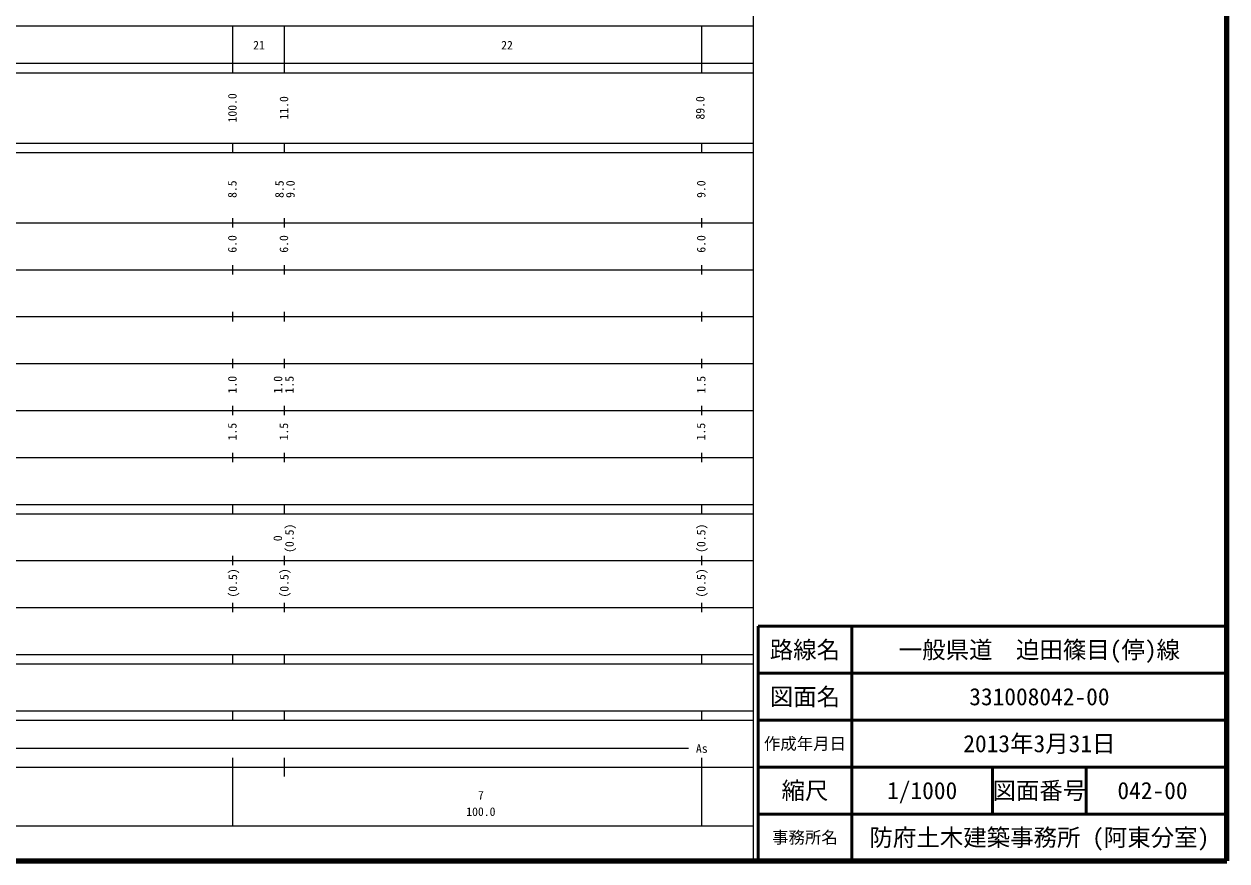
# Model space of a CAD drawing. Units: millimetres on the paper, enlarged 1000 times. Extents: x 40000 to 680000, y 20000 to 380000.
# Drawn here: x 423459 to 680000, y 20000 to 198357 of the extents above; entities that cross this region are included whole.
import ezdxf
from ezdxf.enums import TextEntityAlignment as Align

# ---------------------------------------------------------------- set-up
doc = ezdxf.new("R2010")
doc.units = ezdxf.units.MM
doc.header["$LTSCALE"] = 1000
for name, color, linetype, lineweight in [('M-TTL', 2, 'Continuous', 140), ('M-TTL-BAND', 7, 'Continuous', 25), ('M-TTL-FRAM', 2, 'Continuous', 50), ('M-TTL-LINE', 7, 'Continuous', 50)]:
    doc.layers.add(name, color=color, linetype=linetype, lineweight=lineweight)
doc.layers.add('M-TTL-TXT', color=7, linetype='Continuous')
doc.styles.add('ＭＳ ゴシック', font='')
doc.styles.get('ＭＳ ゴシック').set_extended_font_data('MS Gothic')

msp = doc.modelspace()

# ---------------------------------------------------------------- linework, layer by layer
at = {"layer": 'M-TTL'}
for p, q in [((680000, 20000), (680000, 380000)), ((40000, 20000), (680000, 20000))]:
    msp.add_line(p, q, dxfattribs=at)
at = {"layer": 'M-TTL-BAND'}
for p, q in [((579000, 20000), (579000, 370000)), ((68000, 198000), (579000, 198000)), ((568000, 188000), (568000, 198000)), ((40000, 190000), (579000, 190000)), ((40000, 188000), (579000, 188000)), ((40000, 173000), (579000, 173000)), ((468000, 171000), (468000, 173000)), ((479000, 171000), (479000, 173000)), ((568000, 171000), (568000, 173000)), ((40000, 171000), (579000, 171000)), ((468000, 155000), (468000, 157000)), ((479000, 155000), (479000, 157000)), ((568000, 155000), (568000, 157000)), ((40000, 156000), (579000, 156000)), ((468000, 145000), (468000, 147000)), ((479000, 145000), (479000, 147000)), ((568000, 145000), (568000, 147000)), ((46000, 146000), (579000, 146000)), ((52000, 136000), (579000, 136000)), ((468000, 135000), (468000, 137000)), ((479000, 135000), (479000, 137000)), ((568000, 135000), (568000, 137000)), ((46000, 126000), (579000, 126000)), ((468000, 125000), (468000, 127000)), ((479000, 125000), (479000, 127000)), ((568000, 125000), (568000, 127000)), ((52000, 116000), (579000, 116000)), ((468000, 115000), (468000, 117000)), ((479000, 115000), (479000, 117000)), ((479000, 115000), (479000, 117000)), ((568000, 115000), (568000, 117000)), ((568000, 115000), (568000, 117000)), ((46000, 106000), (579000, 106000)), ((468000, 105000), (468000, 107000)), ((479000, 105000), (479000, 107000)), ((568000, 105000), (568000, 107000)), ((40000, 96000), (579000, 96000)), ((468000, 94000), (468000, 96000)), ((479000, 94000), (479000, 96000)), ((568000, 94000), (568000, 96000)), ((40000, 94000), (579000, 94000)), ((468000, 83000), (468000, 85000)), ((479000, 83000), (479000, 85000)), ((568000, 83000), (568000, 85000)), ((49000, 84000), (579000, 84000)), ((468000, 73000), (468000, 75000)), ((479000, 73000), (479000, 75000)), ((568000, 73000), (568000, 75000)), ((40000, 74000), (579000, 74000)), ((40000, 64000), (579000, 64000)), ((40000, 62000), (579000, 62000)), ((468000, 62000), (468000, 64000)), ((479000, 62000), (479000, 64000)), ((568000, 62000), (568000, 64000)), ((40000, 52000), (579000, 52000)), ((468000, 50000), (468000, 52000)), ((479000, 50000), (479000, 52000)), ((568000, 50000), (568000, 52000)), ((40000, 50000), (579000, 50000)), ((71000, 44000), (565172, 44000)), ((468000, 27500), (468000, 42000)), ((479000, 38000), (479000, 42000)), ((568000, 38000), (568000, 42000)), ((568000, 27500), (568000, 42000)), ((40000, 40000), (579000, 40000)), ((68000, 27500), (579000, 27500))]:
    msp.add_line(p, q, dxfattribs=at)
at = {"layer": 'M-TTL-BAND', "lineweight": 13}
for p, q in [((468000, 188000), (468000, 198000)), ((479000, 188000), (479000, 198000))]:
    msp.add_line(p, q, dxfattribs=at)
at = {"layer": 'M-TTL-FRAM'}
for p, q in [((680000, 70000), (580000, 70000)), ((580000, 70000), (580000, 20000))]:
    msp.add_line(p, q, dxfattribs=at)
at = {"layer": 'M-TTL-LINE'}
for p, q in [((600000, 70000), (600000, 20000)), ((680000, 60000), (580000, 60000)), ((680000, 50000), (580000, 50000)), ((680000, 40000), (580000, 40000)), ((630000, 40000), (630000, 30000)), ((650000, 40000), (650000, 30000)), ((680000, 30000), (580000, 30000))]:
    msp.add_line(p, q, dxfattribs=at)

# ---------------------------------------------------------------- texts
at = {"layer": 'M-TTL-BAND', "style": 'ＭＳ ゴシック'}
for s, p in [('21', (473565, 192405)), ('22', (526461, 192405)), ('As', (568000, 42500)), ('7', (520883, 32523)), ('100.0', (520883, 29033))]:
    msp.add_text(s, height=1833, dxfattribs=at).set_placement(p, align=Align.BOTTOM_CENTER)
for s, p in [('100.0', (469350, 180500)), ('11.0', (480350, 180500)), ('89.0', (569129, 180500)), ('8.5', (469332, 163174)), ('8.5', (479386, 163174)), ('9.0', (481723, 163174)), ('9.0', (569332, 163174)), ('6.0', (469332, 151500)), ('6.0', (480332, 151500)), ('6.0', (569332, 151500)), ('1.0', (469332, 121500)), ('1.0', (479070, 121500)), ('1.5', (481513, 121500)), ('1.5', (569332, 121500)), ('1.5', (469332, 111500)), ('1.5', (480325, 111500)), ('1.5', (569280, 111500)), ('(0.5)', (481524, 88764)), ('(0.5)', (569332, 88764)), ('0', (479024, 88764)), ('(0.5)', (469439, 79244)), ('(0.5)', (480417, 79244)), ('(0.5)', (569341, 79244))]:
    msp.add_text(s, height=1833, rotation=90, dxfattribs=at).set_placement(p, align=Align.BOTTOM_CENTER)
at = {"layer": 'M-TTL-TXT', "style": 'ＭＳ ゴシック'}
for s, height, p in [('路線名', 3666, (590000, 65000)), ('路線名', 3666, (590000, 65000)), ('一般県道\u3000迫田篠目(停)線', 3666, (640000, 65000)), ('図面名', 3666, (590000, 55000)), ('図面名', 3666, (590000, 55000)), ('331008042-00', 3666, (640000, 55000)), ('作成年月日', 2566, (590000, 45000)), ('作成年月日', 2566, (590000, 45000)), ('2013年3月31日', 3666, (640000, 45000)), ('縮尺', 3666, (590000, 35000)), ('縮尺', 3666, (590000, 35000)), ('1/1000', 3666, (615000, 35000)), ('図面番号', 3666, (640000, 35000)), ('図面番号', 3666, (640000, 35000)), ('042-00', 3666, (664125, 35000)), ('事務所名', 2566, (590000, 25000)), ('事務所名', 2566, (590000, 25000)), ('防府土木建築事務所 (阿東分室)', 3666, (640000, 25000))]:
    msp.add_text(s, height=height, dxfattribs=at).set_placement(p, align=Align.MIDDLE_CENTER)

doc.saveas('drawing.dxf')
